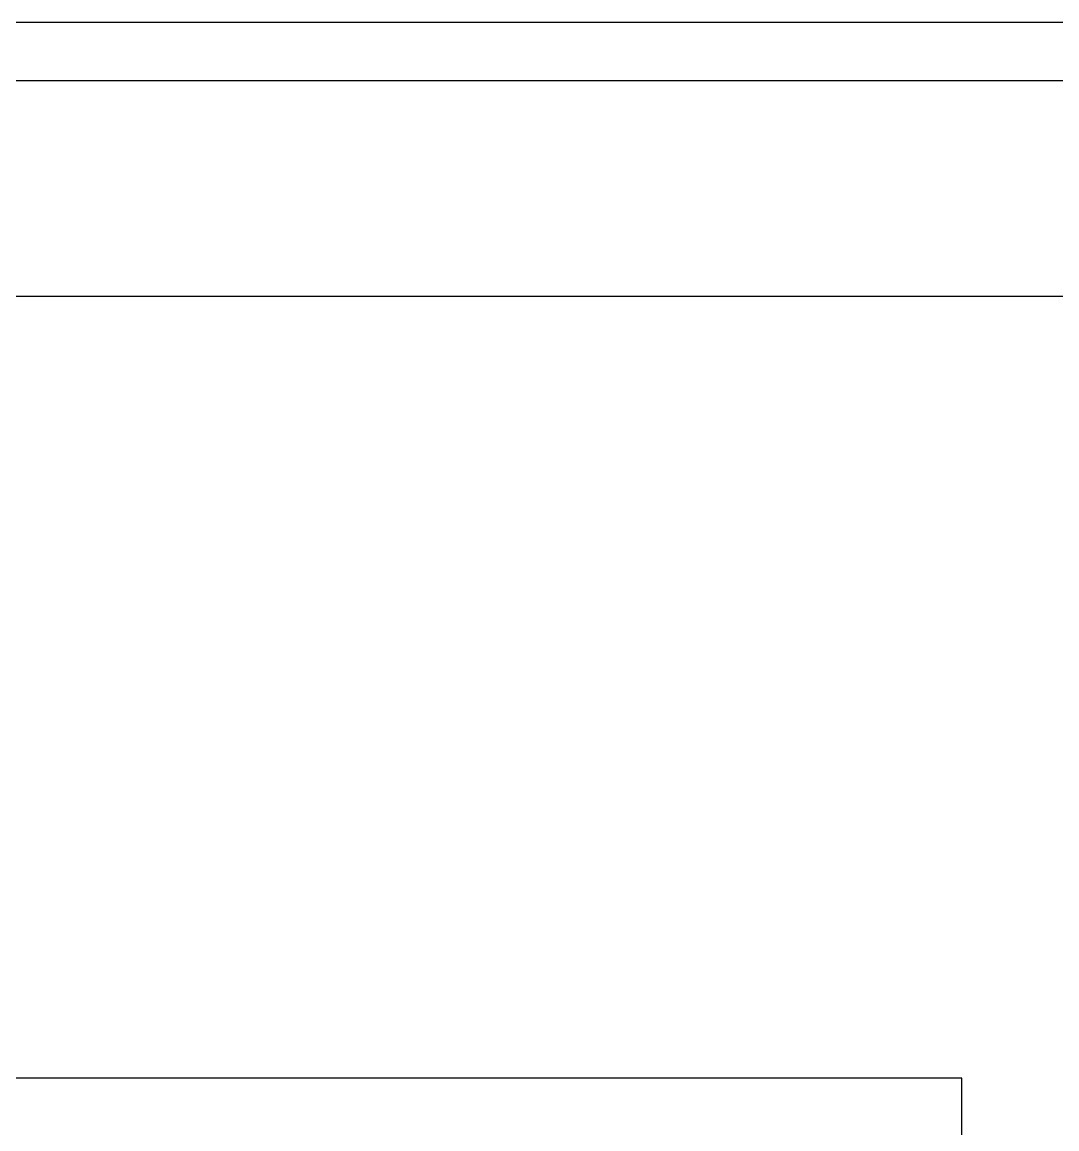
# Model space of a CAD drawing. Header units: millimetres. Extents: x 4862 to 20554, y 7569 to 11262.
# Drawn here: x 6457.4 to 6538.4, y 9160.9 to 9247.5 of the extents above; entities that cross this region are included whole.
import ezdxf

# ---------------------------------------------------------------- set-up
doc = ezdxf.new("R2010")
doc.units = ezdxf.units.MM

# ---------------------------------------------------------------- blocks, each defined once
blk = doc.blocks.new('A$C398a0407')
blk.add_line((443.2, 6546.9), (8134, 6546.9))
for points in [[(9632, 0), (0, 0), (0, 6848), (9632, 6848)], [(9568, 64), (64, 64), (64, 6784), (9568, 6784)]]:
    blk.add_lwpolyline(points, close=True)
blk = doc.blocks.new('A$Caecb7373')
at = {"color": 1}
blk.add_lwpolyline([(0, 821.76), (1155.84, 821.76), (1155.84, 0), (0, 0)], close=True, dxfattribs=at)

msp = doc.modelspace()

# ---------------------------------------------------------------- linework, layer by layer
for points in [[(6540.247, 8788.252), (5992.546, 8788.252), (5992.546, 9226.078), (6540.247, 9226.078)], [(6530.915, 9164.883), (6275.412, 9164.883), (6275.412, 9001.131), (6530.915, 9001.131)]]:
    msp.add_lwpolyline(points, close=True)

# ---------------------------------------------------------------- block references
at = {"xscale": 0.07121552266649725, "yscale": 0.07121552266649725, "zscale": 0.07121552266649725}
msp.add_blockref('A$C398a0407', (5960.981, 8759.836), dxfattribs=at)
at = {"color": 1, "xscale": 0.593462688887471, "yscale": 0.593462688887471, "zscale": 0.593462688887471}
msp.add_blockref('A$Caecb7373', (5960.981, 8759.836), dxfattribs=at)

doc.saveas('drawing.dxf')
